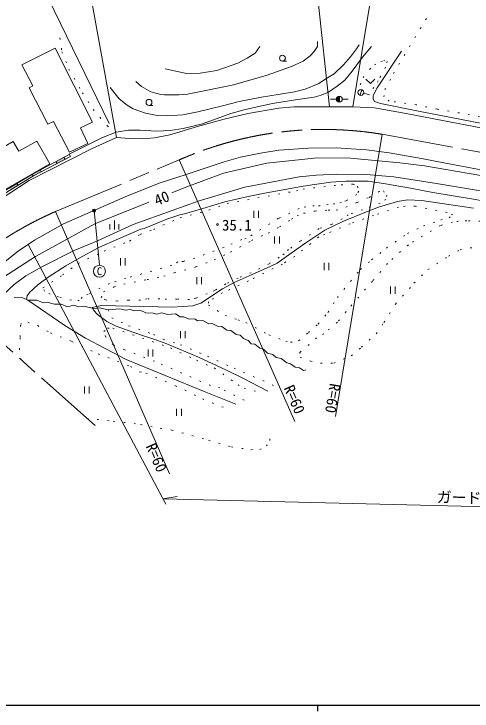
# Model space of a CAD drawing. Units: millimetres, scale not verified. Extents: x 40000 to 680000, y 20000 to 380000.
# Drawn here: x 117054 to 193978, y 204000 to 321006 of the extents above; entities that cross this region are included whole.
import ezdxf
from ezdxf.enums import TextEntityAlignment as Align

# ---------------------------------------------------------------- set-up
doc = ezdxf.new("R2010")
doc.units = ezdxf.units.MM
doc.header["$LTSCALE"] = 1000
doc.linetypes.add('CHAIN', pattern=[18.5, 12, -1.5, 3.5, -1.5])
doc.linetypes.add('DOTTED', pattern=[1.75, 0.25, -1.5])
for name, color, linetype, lineweight in [('M-BGD', 7, 'Continuous', 13), ('M-BMK', 2, 'CHAIN', 13), ('M-STR-HTXT', 7, 'Continuous', 13), ('M-STR-STRC', 7, 'Continuous', 13), ('M-TTL-BAND', 7, 'Continuous', 25)]:
    doc.layers.add(name, color=color, linetype=linetype, lineweight=lineweight)
doc.styles.add('ＭＳ ゴシック', font='')
doc.styles.get('ＭＳ ゴシック').set_extended_font_data('MS Gothic')

msp = doc.modelspace()

# ---------------------------------------------------------------- hatches: boundary and pattern name
at = {"layer": 'M-BGD'}
for points in [[(171693, 307194, 0.41421), (171193, 306694, 0.41421), (171693, 306194)], [(125629, 296610), (125427, 296949), (124104, 296238), (124302, 295907)], [(121647, 294500), (121458, 294818), (120166, 294124), (120136, 294106), (120321, 293796), (120343, 293809)], [(117753, 292245), (117559, 292570), (116271, 291802), (116469, 291469)]]:
    msp.add_hatch(color=256, dxfattribs=at).paths.add_polyline_path(points)
at = {"layer": 'M-STR-HTXT'}
msp.add_hatch(color=256, dxfattribs=at).paths.add_polyline_path([(130686, 288170, -1), (130329, 287820, -0.41421), (130332, 288174, -0.41421)])

# ---------------------------------------------------------------- linework, layer by layer
at = {"layer": 'M-BGD'}
for p, q in [((162135, 313082), (162802, 313082)), ((175450, 308310), (175171, 307349)), ((171193, 306694), (170193, 306694)), ((171693, 307194), (171693, 306194)), ((172193, 306694), (173193, 306694)), ((175791, 307690), (176751, 307411)), ((139731, 305663), (140398, 305663)), ((124302, 295907), (124104, 296238)), ((125629, 296610), (125427, 296949)), ((120321, 293796), (120136, 294106)), ((121647, 294500), (121458, 294818)), ((117753, 292245), (117559, 292570)), ((157324, 287973), (157324, 286773)), ((158124, 287973), (158124, 286773)), ((133179, 284822), (133179, 285722)), ((133929, 284822), (133929, 286322)), ((134679, 284822), (134679, 285722)), ((160820, 283661), (160820, 282461)), ((161620, 283661), (161620, 282461)), ((134934, 280010), (134934, 278810)), ((135734, 280010), (135734, 278810)), ((169140, 279215), (169140, 278015)), ((169940, 279215), (169940, 278015)), ((147745, 276827), (147745, 275627)), ((148545, 276827), (148545, 275627)), ((180275, 275245), (180275, 274045)), ((181075, 275245), (181075, 274045)), ((144997, 267778), (144997, 266578)), ((145797, 267778), (145797, 266578)), ((139579, 264695), (139579, 263495)), ((140379, 264695), (140379, 263495)), ((128904, 258485), (128904, 257285)), ((129704, 258485), (129704, 257285)), ((144374, 254752), (144374, 253552)), ((145174, 254752), (145174, 253552))]:
    msp.add_line(p, q, dxfattribs=at)
at = {"layer": 'M-BGD', "linetype": 'DOTTED'}
for points in [[(216423, 322245), (218473, 319826), (220286, 316539), (221034, 314621), (221463, 311547), (220980, 303339), (220634, 299853), (218668, 298786), (216659, 299127), (215228, 299608), (210811, 300446), (203534, 302012), (198664, 302966), (193571, 304079), (188108, 305041), (184611, 305754), (180064, 306386), (179167, 307076), (179323, 308296), (180772, 311005), (186956, 321303)], [(124779, 316980), (125117, 314650), (126278, 311756), (128552, 307780), (130346, 304968), (132788, 302185), (134214, 301189)], [(175188, 309131), (175672, 310316), (176804, 311752), (177591, 312453), (178642, 313034), (179146, 313169), (179702, 313028), (179462, 312081), (178215, 309762), (177460, 308677), (176748, 307892)], [(121899, 275014), (125223, 277194), (127839, 279146), (132199, 281194), (136454, 282879), (138254, 284014), (140473, 284847), (144960, 286788), (149762, 288075), (152848, 289180), (164505, 291311), (165608, 291621), (172004, 292319), (173989, 292445), (174762, 292072), (174945, 291250), (174629, 290718), (172864, 289639), (172003, 289345), (170940, 289153), (169792, 289026), (168467, 288819), (167479, 288819), (166055, 288611), (164965, 288325), (161487, 286709), (156071, 283311), (155321, 283130), (152329, 281857), (147449, 280027), (145505, 279471), (144570, 279375), (143549, 278818), (138490, 277366), (135867, 276658), (133088, 275753), (129492, 273966), (128498, 273444), (128023, 272905), (126702, 272960), (124557, 273527), (123124, 273985), (122213, 274483), (121875, 274998)], [(195382, 286205), (193075, 286275), (191647, 286190), (190712, 286053), (188679, 285492), (183291, 282278), (179764, 279125), (177243, 276140), (172826, 271038), (171356, 269262), (169070, 267296), (167867, 266667), (166629, 265537), (165060, 264238), (165129, 263402), (166899, 262702), (168532, 262400), (170742, 262400), (173706, 263621), (175425, 265062), (177877, 267335), (179182, 269211), (181125, 272308), (184226, 275804), (186544, 278111), (190030, 280332), (191962, 281414), (195073, 281970)], [(132885, 271363), (133497, 270012), (136313, 268675), (140508, 267215), (142125, 266398), (145005, 265482), (149549, 263585), (154005, 261534), (160801, 258608)], [(118343, 262898), (117997, 264681), (118099, 266796), (118159, 268936), (119372, 269264), (121041, 268692), (123210, 267489), (126796, 266032), (131201, 263955), (136624, 261830), (138209, 260914), (139221, 260736), (144189, 258608), (148709, 256377), (152470, 254866)], [(155734, 256205), (151638, 258258), (150045, 258627), (140674, 262717), (135606, 264634), (133748, 265484), (132446, 266814), (132171, 267708), (132780, 268250), (133647, 268250), (135334, 267747), (143347, 264954), (147715, 262880), (150671, 261580), (154678, 258778), (155710, 258222), (157924, 257631)], [(129293, 253145), (133742, 252651), (138316, 252106), (141664, 251445), (143576, 251172), (149738, 249454), (153580, 248344), (156847, 247870), (158352, 247905), (159467, 248489), (160002, 249430), (160002, 250225)]]:
    msp.add_lwpolyline(points, dxfattribs=at)
at = {"layer": 'M-BGD'}
for points in [[(137524, 309691), (138487, 308854), (140043, 307946), (141695, 307504), (142324, 307408), (144727, 307419), (146202, 307530), (153702, 309036), (159417, 310666), (163632, 312168), (165607, 313081), (166816, 313953), (167481, 314699), (168000, 315519), (168000, 316384)], [(126348, 297443), (131901, 300295), (134214, 301189), (136275, 301515), (138270, 301475), (141068, 301304), (143301, 301444), (145475, 301777), (148692, 302581), (153486, 304274), (155723, 304911), (157911, 305395), (160473, 305967), (162177, 306257), (164339, 306576), (167447, 307057), (168645, 307365), (169883, 307898), (171353, 308864), (172598, 309894), (173848, 311396), (175591, 313764), (177110, 315556)], [(133192, 308666), (134742, 306766), (136080, 305713), (137099, 305071), (139135, 304337), (141109, 303979), (142783, 303906), (145415, 304051), (147956, 304600), (152069, 305600), (154874, 306312), (158629, 307049), (161429, 307460), (164148, 307914), (165927, 308352), (168137, 309257), (169732, 310256), (170849, 310969), (172403, 312445), (173564, 313823), (174555, 315123), (175022, 315807)], [(142455, 311813), (144244, 311380), (146057, 311012), (148330, 311074), (151135, 311506), (154624, 312719), (156213, 313604), (157541, 314419), (158364, 315567)], [(182123, 314750), (178048, 308619), (177366, 307290), (177373, 306680), (177582, 306306), (178609, 305965), (185002, 304712), (195955, 302587), (214948, 298877), (222538, 297454), (228473, 296300), (241091, 294035), (245332, 293343), (249096, 292736), (254204, 292092), (256196, 292048), (263711, 292721), (267150, 294000), (269672, 295953), (270119, 298241), (269994, 311897)], [(176153, 310051), (176903, 309351), (177653, 310051)], [(114511, 289751), (119593, 293024), (130163, 298444), (134275, 300268), (135729, 300128), (138667, 300055), (140653, 300234), (143244, 300697), (147850, 302096), (152363, 303319), (156347, 304322), (161557, 305169), (164067, 305428), (167392, 305423), (173965, 305423), (177615, 305222), (182928, 304288), (201565, 300734)], [(111910, 276546), (117748, 281179), (120532, 283030), (125395, 285752), (136105, 290452), (141627, 292647), (145957, 294069), (152328, 296172), (155089, 296947), (158470, 297638), (161555, 298160), (166509, 298483), (171174, 298518), (176234, 298179), (180043, 297691), (185500, 296741), (189231, 296031), (196940, 294567)], [(126344, 297441), (120166, 294124), (114286, 290618), (110801, 287907), (106046, 283247), (106335, 282969), (111065, 287605), (114513, 290288), (120343, 293809), (126531, 297087), (126348, 297443)], [(143569, 290965), (145665, 291808), (152265, 294265), (159495, 295948), (167448, 296786), (172967, 296871), (181827, 296022), (186009, 295518), (199013, 293261), (217210, 290236), (221631, 289540), (222039, 290079)], [(114368, 273068), (117075, 275601), (119052, 277032), (121863, 278625), (127163, 281274), (131106, 282924), (137090, 285662), (147979, 289603), (155811, 291918), (164944, 293658), (167842, 293923), (171207, 294104), (176207, 294037), (180863, 293638), (188011, 292571), (209506, 288987)], [(196413, 289502), (193871, 289988), (187408, 291060), (183654, 291781), (179089, 292570), (176539, 292922), (172826, 292947), (170250, 292773), (167115, 292341), (165320, 292023), (159457, 290954), (156373, 290376), (152473, 289481), (148755, 288361), (145685, 287447), (144896, 287277), (142748, 286538), (138946, 284994), (138343, 284888), (134627, 283280), (131317, 281784), (127984, 280019), (125793, 278707), (122813, 276830), (121056, 275538), (119661, 274230), (119300, 273672), (119145, 273064)], [(112334, 268250), (111482, 271121), (111352, 272794), (112168, 274485), (114309, 276223), (120654, 280287), (130623, 285759), (139707, 289412)], [(130162, 271761), (131777, 272062), (143610, 271779), (147090, 272019), (148454, 272472), (152075, 274890), (154039, 275922), (157034, 277248), (159476, 278313), (161253, 279193), (163617, 280872), (166075, 282602), (169250, 284696), (172395, 286246), (176279, 287811), (178245, 288555), (181432, 289511), (183139, 289792), (185572, 289717), (194224, 288383)], [(117084, 273414), (118564, 273353), (119381, 272946), (120909, 272990), (121965, 272540), (122804, 272589), (123892, 272283), (124979, 272278), (126071, 271860), (127112, 272124), (127950, 271865), (128775, 271973), (130419, 271559), (131446, 271680), (132885, 271363), (134839, 271538), (135789, 271292), (136585, 271411), (137265, 271172), (138352, 271220), (139204, 270847), (140453, 270783), (141022, 270623), (141905, 270854), (142821, 270559), (144158, 270676), (144993, 270161), (145606, 270183), (146493, 269797), (147434, 269849), (147861, 269520), (148774, 269536), (149753, 269018), (150324, 269055), (151254, 268596), (151983, 268524), (152818, 267902), (153489, 267869), (154367, 267229), (155024, 267105), (155592, 266508), (156401, 266205), (156887, 265653), (157530, 265607), (158356, 264883), (158969, 264731), (159652, 264067), (160519, 263833), (161089, 263340), (161923, 263155), (162872, 262419), (163504, 262286), (164268, 261694), (165013, 261620), (165675, 261136), (166050, 261274)], [(119381, 272946), (125604, 268726), (129073, 266582), (135905, 263027), (142457, 260299), (149017, 257646), (154312, 255494)], [(130162, 271761), (130449, 271229), (131083, 270561), (132670, 269368), (134210, 268584), (137169, 267533), (138954, 266940), (140875, 266294), (142747, 265619), (148065, 263392), (152728, 261227), (155474, 259867), (159697, 257686)]]:
    msp.add_lwpolyline(points, dxfattribs=at)
for points in [[(118399, 312456), (123994, 315286), (130226, 302835), (128220, 301909), (129488, 299275), (126409, 297800), (123714, 302973), (122770, 302500), (119585, 308627), (120215, 308956)], [(106366, 293508), (109430, 288005), (123106, 295838), (120892, 299631), (117862, 297948), (116936, 299614)]]:
    msp.add_lwpolyline(points, close=True, dxfattribs=at)
at = {"layer": 'M-BGD', "linetype": 'DOTTED'}
for points in [[(131713, 273381), (132100, 274373), (133876, 275176), (135501, 275639), (139407, 276412), (142207, 276966), (143984, 277536), (147657, 278554), (150659, 279728), (153416, 281037), (156963, 282968), (159719, 284219), (161666, 285276), (163664, 286557), (164599, 287129), (165690, 287547), (167594, 287915), (169833, 288063), (171183, 288051), (172795, 288571), (174697, 289376), (176697, 290223), (178269, 291142), (179089, 291303), (179653, 290615), (179506, 289881), (178575, 289249), (175583, 288149), (173189, 287308), (172145, 286616), (170373, 285659), (168283, 284983), (165154, 282887), (163167, 281456), (162424, 280737), (161607, 280165), (159887, 279089), (156869, 277579), (154709, 276685), (152626, 275684), (150765, 274570), (149510, 274042), (147588, 273286), (146505, 273081), (144426, 273144), (141532, 273167), (139378, 273168), (138283, 272985), (136327, 272985), (134392, 272823), (132420, 273007)], [(149708, 272120), (152513, 270419), (154707, 269643), (156019, 269228), (159876, 267139), (162697, 266077), (163499, 265889), (164853, 266128), (166488, 267516), (168138, 268952), (169788, 270895), (171360, 273401), (175207, 278135), (177097, 279731), (179598, 281719), (183130, 284151), (185828, 285419), (188729, 286426), (190115, 286779), (190729, 287294), (189790, 287673), (184465, 288737), (182740, 288737), (181626, 288602), (177454, 287185), (173519, 285803), (169283, 284007), (168245, 283598), (164201, 280296), (162132, 279027), (156464, 276229), (152057, 274197), (149739, 272695)]]:
    msp.add_lwpolyline(points, close=True, dxfattribs=at)
at = {"layer": 'M-BGD'}
for centre, radius in [((162135, 313582), 500), ((175311, 307829), 500), ((139731, 306163), 500), ((171693, 306694), 500), ((151222, 285652), 150)]:
    msp.add_circle(centre, radius, dxfattribs=at)
at = {"layer": 'M-BMK'}
for p, q in [((130666, 251923), (63919, 311373)), ((178899, 300804), (240318, 289597)), ((124028, 287834), (144809, 296504))]:
    msp.add_line(p, q, dxfattribs=at)
for centre, start, end in [((169050, 241618), 80.55191, 113.82906), ((147951, 232810), 113.49757, 135.65734)]:
    msp.add_arc(centre, 60000, start, end, dxfattribs=at)
at = {"layer": 'M-STR-HTXT'}
for p, q in [((173965, 305423), (180024, 342020)), ((170023, 305423), (166195, 341577)), ((134275, 300268), (128366, 332985)), ((133053, 302590), (119534, 330384)), ((178899, 300804), (171020, 253456)), ((144809, 296504), (164201, 252596)), ((124028, 287834), (143166, 243815)), ((130507, 287995), (131418, 278826)), ((119464, 282319), (142548, 238710)), ((142067, 239620), (144489, 240023)), ((260177, 236673), (142067, 239620))]:
    msp.add_line(p, q, dxfattribs=at)
msp.add_circle((130507, 287995), 250, dxfattribs=at)
at = {"layer": 'M-STR-STRC'}
msp.add_circle((131418, 277826), 1000, dxfattribs=at)
at = {"layer": 'M-TTL-BAND'}
for p, q in [((40000, 205000), (579000, 205000)), ((168000, 205000), (168000, 204000))]:
    msp.add_line(p, q, dxfattribs=at)

# ---------------------------------------------------------------- texts
at = {"layer": 'M-BGD', "style": 'ＭＳ ゴシック'}
msp.add_text('40', height=1833, rotation=21.905, dxfattribs=at).set_placement((140719, 289616), align=Align.MIDDLE_LEFT)
msp.add_text('35.1', height=1833, dxfattribs=at).set_placement((151989, 285559), align=Align.MIDDLE_LEFT)
at = {"layer": 'M-STR-HTXT', "style": 'ＭＳ ゴシック'}
msp.add_text('R=60', height=1833, rotation=293.829, dxfattribs=at).set_placement((161814, 258002), align=Align.BOTTOM_LEFT)
for rotation, p in [(260.552, (171910, 258806)), (293.498, (140830, 249188))]:
    msp.add_text('R=60', height=1833, rotation=rotation, dxfattribs=at).set_placement(p, align=Align.TOP_LEFT)
msp.add_text('ガードレール\u3000L=196.0', height=1833, rotation=358.553, dxfattribs=at).set_placement((201122, 238146), align=Align.BOTTOM_CENTER)
at = {"layer": 'M-STR-STRC', "style": 'ＭＳ ゴシック'}
msp.add_text('C', height=1320, dxfattribs=at).set_placement((131418, 277826), align=Align.MIDDLE_CENTER)

doc.saveas('drawing.dxf')
